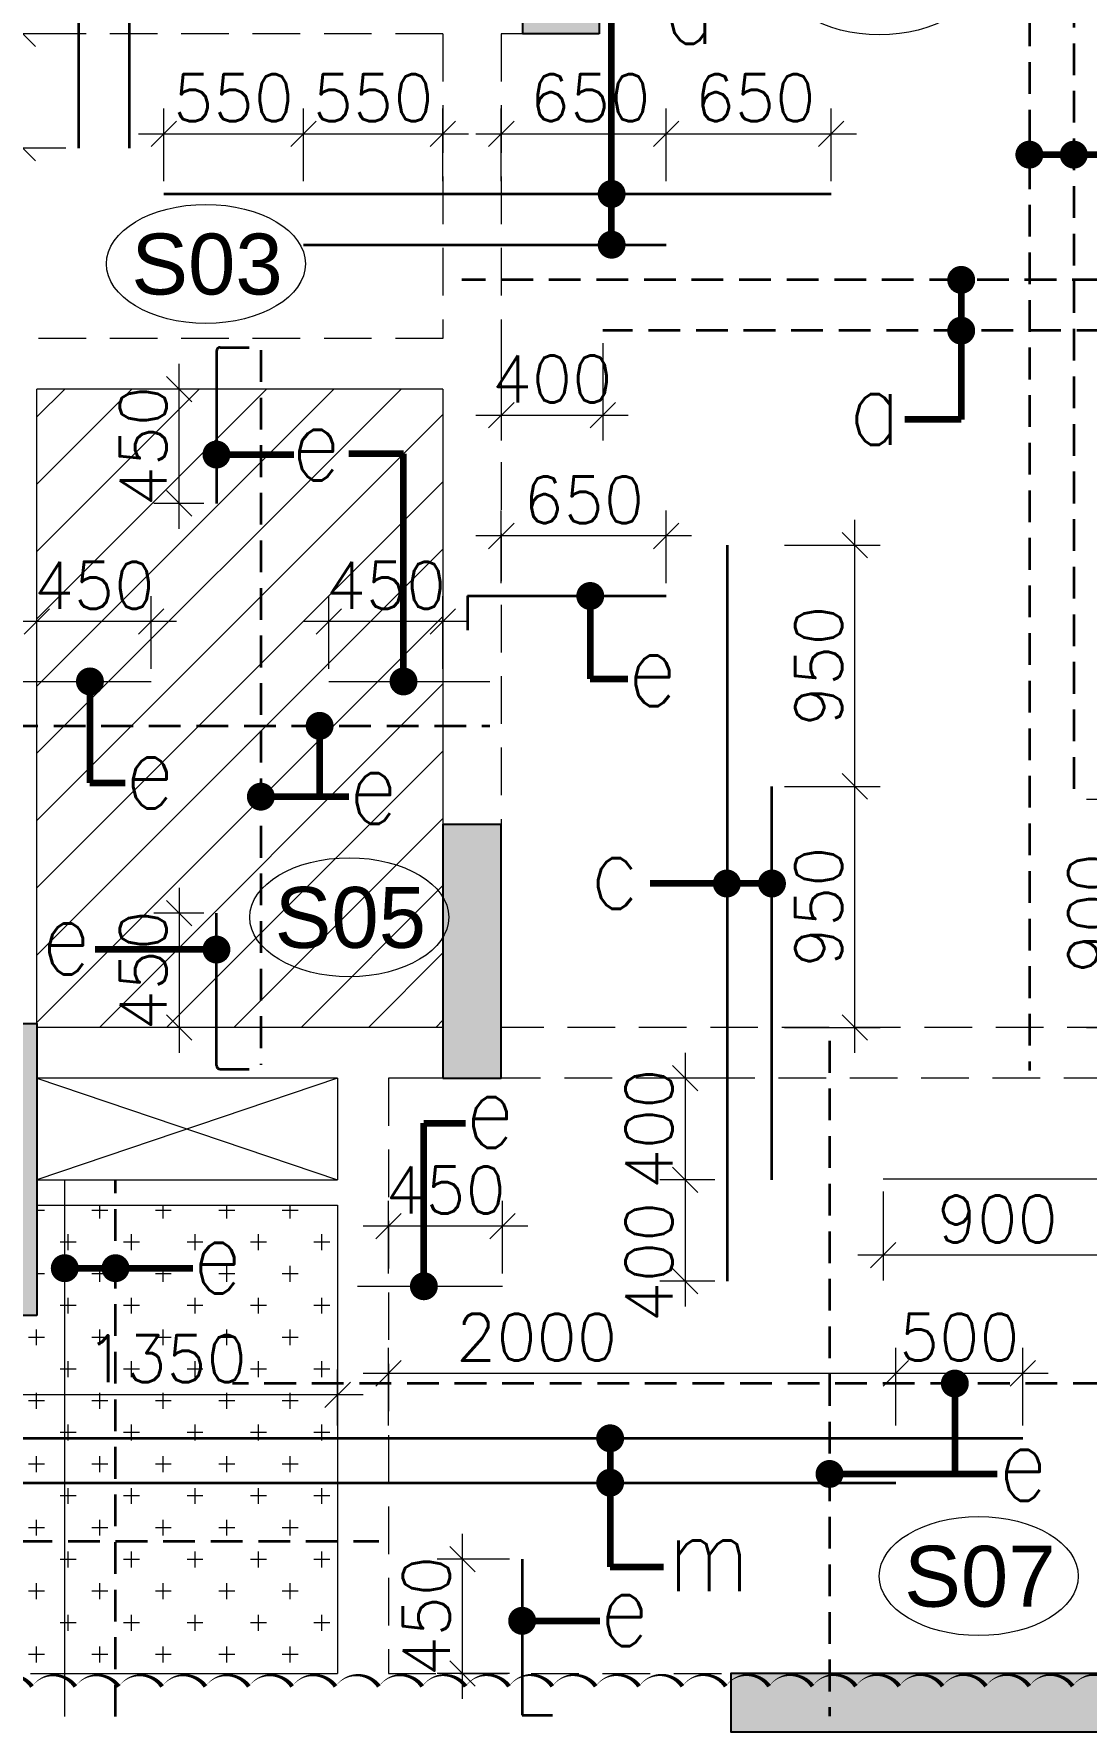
# Model space of a CAD drawing. Header units: millimetres. Extents: x 1255966 to 1543449, y 318653 to 465396.
# Drawn here: x 1274599 to 1278747, y 355917 to 362578 of the extents above; entities that cross this region are included whole.
import ezdxf

# ---------------------------------------------------------------- set-up
doc = ezdxf.new("R2010")
doc.units = ezdxf.units.MM
doc.header["$LTSCALE"] = 500
doc.header["$MEASUREMENT"] = 0
doc.header["$PDMODE"] = 34
for name, pattern in [('CONTINOUS', [0]), ('DASHED2', [0.375, 0.25, -0.125]), ('HIDDEN', [0.375, 0.25, -0.125]), ('PHANTOM2', [1.25, 0.625, -0.125, 0.125, -0.125, 0.125, -0.125])]:
    doc.linetypes.add(name, pattern=pattern)
doc.layers.get('Defpoints').update_dxf_attribs({"lineweight": 0})
for name, color, linetype, lineweight in [('ARROW', 1, 'Continuous', 0), ('CALL', 1, 'Continuous', 18), ('CUT OUT', 1, 'Continuous', 13), ('HATCH', 1, 'Continuous', 5), ('REVISION', 1, 'Continuous', 5), ('ST-DIM', 1, 'PHANTOM2', 15), ('STC AROW', 211, 'Continuous', 9), ('STC REINF.BOTTOM', 7, 'Continuous', 35), ('TEXT 01', 3, 'Continuous', 15), ('TOWER AREA BEAM..', 3, 'Continuous', 20), ('TOWER COL HATCH', 253, 'Continuous', 20)]:
    doc.layers.add(name, color=color, linetype=linetype, lineweight=lineweight)
for name, color, linetype in [('S-COLUMN-HATCH', 253, 'Continuous'), ('S-FRAMING PLAN', 4, 'Continuous'), ('S-T', 3, 'Continuous'), ('TOWER AREA COLUMN.', 6, 'Continuous')]:
    doc.layers.add(name, color=color, linetype=linetype)
doc.styles.add('ABHI', font='arial.ttf')
doc.styles.add('ROMANCE', font='romans.shx')
doc.styles.add('S-T', font='romans.shx')
doc.dimstyles.new('GRID DIM', dxfattribs={"dimtxt": 250, "dimasz": 100, "dimexe": 75, "dimexo": 0, "dimgap": 50, "dimtad": 1, "dimdec": 0, "dimzin": 0, "dimdsep": 46, "dimtxsty": 'ROMANCE', "dimblk": 'ARCHTICK', "dimcen": 0, "dimdle": 0.5, "dimclrd": 8, "dimclre": 8, "dimclrt": 3, "dimadec": 0, "dimazin": 0, "dimtfac": 1, "dimtdec": 0, "dimtmove": 0, "dimatfit": 3, "dimldrblk": 'DOT', "dimfxl": 200, "dimtolj": 1, "dimtzin": 0, "dimlwd": -1, "dimlwe": -1, "dimarcsym": 2})

# ---------------------------------------------------------------- blocks, each defined once
blk = doc.blocks.new('_Oblique')
at = {"color": 0, "linetype": 'ByBlock', "lineweight": -2}
blk.add_line((-0.5, -0.5), (0.5, 0.5), dxfattribs=at)
blk = doc.blocks.new('*D591')
at = {"layer": 'Defpoints', "color": 0, "linetype": 'ByBlock', "transparency": 16777216}
for p in [(1274555.2, 362577.7), (1274775, 362577.7), (1274775, 362127.7)]:
    blk.add_point(p, dxfattribs=at)
at = {"layer": 'ST-DIM', "color": 1, "linetype": 'CONTINOUS', "transparency": 16777216}
for p, q in [((1274555.2, 362027.7), (1274555.2, 362677.7)), ((1274725, 362577.7), (1274455.2, 362577.7)), ((1274725, 362127.7), (1274455.2, 362127.7))]:
    blk.add_line(p, q, dxfattribs=at)
at = {"layer": 'ST-DIM', "color": 1, "linetype": 'ByBlock', "transparency": 16777216, "xscale": 100, "yscale": 100, "zscale": 100}
for p, rotation in [((1274555.2, 362577.7), 90), ((1274555.2, 362127.7), 270)]:
    blk.add_blockref('_Oblique', p, dxfattribs=dict(at, rotation=rotation))
at = {"layer": 'ST-DIM', "color": 3, "linetype": 'ByBlock', "transparency": 16777216, "insert": (1274412.7, 362352.7), "char_height": 185, "attachment_point": 5, "rotation": 90, "style": 'ROMANCE'}
blk.add_mtext('\\A1;450', dxfattribs=at)
blk = doc.blocks.new('_Dot')
at = {"color": 0, "linetype": 'ByBlock', "lineweight": -2}
blk.add_line((-0.5, 0), (-1, 0), dxfattribs=at)
at = {"color": 0, "linetype": 'ByBlock', "const_width": 0.5}
blk.add_lwpolyline([(-0.25, 0, 1), (0.25, 0, 1)], format="xyb", close=True, dxfattribs=at)
blk = doc.blocks.new('*D594')
at = {"layer": 'Defpoints', "color": 0, "linetype": 'ByBlock', "transparency": 16777216}
for p in [(1276211.6, 362183.2), (1275661.6, 361946.8, 0), (1276211.6, 361946.8, 0)]:
    blk.add_point(p, dxfattribs=at)
at = {"layer": 'ST-DIM', "color": 1, "linetype": 'CONTINOUS', "transparency": 16777216}
for p, q in [((1275661.6, 361996.8), (1275661.6, 362283.2)), ((1276211.6, 361996.8), (1276211.6, 362283.2)), ((1275561.6, 362183.2), (1276311.6, 362183.2))]:
    blk.add_line(p, q, dxfattribs=at)
at = {"layer": 'ST-DIM', "color": 1, "linetype": 'ByBlock', "transparency": 16777216, "xscale": 100, "yscale": 100, "zscale": 100, "rotation": 180}
blk.add_blockref('_Oblique', (1275661.6, 362183.2), dxfattribs=at)
at = {"layer": 'ST-DIM', "color": 1, "linetype": 'ByBlock', "transparency": 16777216, "xscale": 100, "yscale": 100, "zscale": 100}
blk.add_blockref('_Oblique', (1276211.6, 362183.2), dxfattribs=at)
at = {"layer": 'ST-DIM', "color": 3, "linetype": 'ByBlock', "transparency": 16777216, "insert": (1275936.6, 362325.7), "char_height": 185, "attachment_point": 5, "style": 'ROMANCE'}
blk.add_mtext('\\A1;550', dxfattribs=at)
blk = doc.blocks.new('*D595')
at = {"layer": 'Defpoints', "color": 0, "linetype": 'ByBlock', "transparency": 16777216}
for p in [(1275661.5, 362183.2), (1275111.5, 361946.8, 0), (1275661.5, 361946.8, 0)]:
    blk.add_point(p, dxfattribs=at)
at = {"layer": 'ST-DIM', "color": 1, "linetype": 'CONTINOUS', "transparency": 16777216}
for p, q in [((1275111.5, 361996.8), (1275111.5, 362283.2)), ((1275661.5, 361996.8), (1275661.5, 362283.2)), ((1275011.5, 362183.2), (1275761.5, 362183.2))]:
    blk.add_line(p, q, dxfattribs=at)
at = {"layer": 'ST-DIM', "color": 1, "linetype": 'ByBlock', "transparency": 16777216, "xscale": 100, "yscale": 100, "zscale": 100, "rotation": 180}
blk.add_blockref('_Oblique', (1275111.5, 362183.2), dxfattribs=at)
at = {"layer": 'ST-DIM', "color": 1, "linetype": 'ByBlock', "transparency": 16777216, "xscale": 100, "yscale": 100, "zscale": 100}
blk.add_blockref('_Oblique', (1275661.5, 362183.2), dxfattribs=at)
at = {"layer": 'ST-DIM', "color": 3, "linetype": 'ByBlock', "transparency": 16777216, "insert": (1275386.5, 362325.7), "char_height": 185, "attachment_point": 5, "style": 'ROMANCE'}
blk.add_mtext('\\A1;550', dxfattribs=at)
blk = doc.blocks.new('*D596')
at = {"layer": 'Defpoints', "color": 0, "linetype": 'ByBlock', "transparency": 16777216}
for p in [(1277091.6, 362183.2), (1276441.6, 361946.8, 0), (1277091.6, 361946.8, 0)]:
    blk.add_point(p, dxfattribs=at)
at = {"layer": 'ST-DIM', "color": 1, "linetype": 'CONTINOUS', "transparency": 16777216}
for p, q in [((1276441.6, 361996.8), (1276441.6, 362283.2)), ((1277091.6, 361996.8), (1277091.6, 362283.2)), ((1276341.6, 362183.2), (1277191.6, 362183.2))]:
    blk.add_line(p, q, dxfattribs=at)
at = {"layer": 'ST-DIM', "color": 1, "linetype": 'ByBlock', "transparency": 16777216, "xscale": 100, "yscale": 100, "zscale": 100, "rotation": 180}
blk.add_blockref('_Oblique', (1276441.6, 362183.2), dxfattribs=at)
at = {"layer": 'ST-DIM', "color": 1, "linetype": 'ByBlock', "transparency": 16777216, "xscale": 100, "yscale": 100, "zscale": 100}
blk.add_blockref('_Oblique', (1277091.6, 362183.2), dxfattribs=at)
at = {"layer": 'ST-DIM', "color": 3, "linetype": 'ByBlock', "transparency": 16777216, "insert": (1276791.6, 362325.7), "char_height": 185, "attachment_point": 5, "style": 'ROMANCE'}
blk.add_mtext('\\A1;650', dxfattribs=at)
blk = doc.blocks.new('*D597')
at = {"layer": 'Defpoints', "color": 0, "linetype": 'ByBlock', "transparency": 16777216}
for p in [(1277741.6, 362183.2), (1277091.6, 361946.8, 0), (1277741.6, 361946.8, 0)]:
    blk.add_point(p, dxfattribs=at)
at = {"layer": 'ST-DIM', "color": 1, "linetype": 'CONTINOUS', "transparency": 16777216}
for p, q in [((1277091.6, 361996.8), (1277091.6, 362283.2)), ((1277741.6, 361996.8), (1277741.6, 362283.2)), ((1276991.6, 362183.2), (1277841.6, 362183.2))]:
    blk.add_line(p, q, dxfattribs=at)
at = {"layer": 'ST-DIM', "color": 1, "linetype": 'ByBlock', "transparency": 16777216, "xscale": 100, "yscale": 100, "zscale": 100, "rotation": 180}
blk.add_blockref('_Oblique', (1277091.6, 362183.2), dxfattribs=at)
at = {"layer": 'ST-DIM', "color": 1, "linetype": 'ByBlock', "transparency": 16777216, "xscale": 100, "yscale": 100, "zscale": 100}
blk.add_blockref('_Oblique', (1277741.6, 362183.2), dxfattribs=at)
at = {"layer": 'ST-DIM', "color": 3, "linetype": 'ByBlock', "transparency": 16777216, "insert": (1277441.6, 362325.7), "char_height": 185, "attachment_point": 5, "style": 'ROMANCE'}
blk.add_mtext('\\A1;650', dxfattribs=at)
blk = doc.blocks.new('_ArchTick')
at = {"color": 0, "linetype": 'ByBlock', "const_width": 0.15}
blk.add_lwpolyline([(-0.5, -0.5), (0.5, 0.5)], dxfattribs=at)
blk = doc.blocks.new('*D601')
at = {"layer": 'Defpoints', "color": 0, "linetype": 'ByBlock', "transparency": 16777216}
for p in [(1276441.6, 361408.2, 0), (1276841.6, 361408.2, 0), (1276841.6, 361075.4)]:
    blk.add_point(p, dxfattribs=at)
at = {"layer": 'ST-DIM', "color": 1, "linetype": 'CONTINOUS', "transparency": 16777216}
for p, q in [((1276441.6, 361358.2), (1276441.6, 360975.4)), ((1276841.6, 361358.2), (1276841.6, 360975.4)), ((1276341.6, 361075.4), (1276941.6, 361075.4))]:
    blk.add_line(p, q, dxfattribs=at)
at = {"layer": 'ST-DIM', "color": 1, "linetype": 'ByBlock', "transparency": 16777216, "xscale": 100, "yscale": 100, "zscale": 100, "rotation": 180}
blk.add_blockref('_Oblique', (1276441.6, 361075.4), dxfattribs=at)
at = {"layer": 'ST-DIM', "color": 1, "linetype": 'ByBlock', "transparency": 16777216, "xscale": 100, "yscale": 100, "zscale": 100}
blk.add_blockref('_Oblique', (1276841.6, 361075.4), dxfattribs=at)
at = {"layer": 'ST-DIM', "color": 3, "linetype": 'ByBlock', "transparency": 16777216, "insert": (1276641.6, 361217.9), "char_height": 185, "attachment_point": 5, "style": 'ROMANCE'}
blk.add_mtext('\\A1;400', dxfattribs=at)
blk = doc.blocks.new('*D604')
at = {"layer": 'Defpoints', "color": 0, "linetype": 'ByBlock', "transparency": 16777216}
for p in [(1277333.2, 358462.7), (1277166.6, 358062.7), (1277333.2, 358062.7)]:
    blk.add_point(p, dxfattribs=at)
at = {"layer": 'ST-DIM', "color": 1, "linetype": 'CONTINOUS', "transparency": 16777216}
for p, q in [((1277166.6, 358562.7), (1277166.6, 357962.7)), ((1277283.2, 358462.7), (1277066.6, 358462.7)), ((1277283.2, 358062.7), (1277066.6, 358062.7))]:
    blk.add_line(p, q, dxfattribs=at)
at = {"layer": 'ST-DIM', "color": 1, "linetype": 'ByBlock', "transparency": 16777216, "xscale": 100, "yscale": 100, "zscale": 100}
for p, rotation in [((1277166.6, 358462.7), 90), ((1277166.6, 358062.7), 270)]:
    blk.add_blockref('_Oblique', p, dxfattribs=dict(at, rotation=rotation))
at = {"layer": 'ST-DIM', "color": 3, "linetype": 'ByBlock', "transparency": 16777216, "insert": (1277024.1, 358262.7), "char_height": 185, "attachment_point": 5, "rotation": 90, "style": 'ROMANCE'}
blk.add_mtext('\\A1;400', dxfattribs=at)
blk = doc.blocks.new('*D605')
at = {"layer": 'Defpoints', "color": 0, "linetype": 'ByBlock', "transparency": 16777216}
for p in [(1276289.1, 356567.7), (1276523.7, 356567.7), (1276523.7, 356117.7)]:
    blk.add_point(p, dxfattribs=at)
at = {"layer": 'ST-DIM', "color": 1, "linetype": 'CONTINOUS', "transparency": 16777216}
for p, q in [((1276289.1, 356017.7), (1276289.1, 356667.7)), ((1276473.7, 356567.7), (1276189.1, 356567.7)), ((1276473.7, 356117.7), (1276189.1, 356117.7))]:
    blk.add_line(p, q, dxfattribs=at)
at = {"layer": 'ST-DIM', "color": 1, "linetype": 'ByBlock', "transparency": 16777216, "xscale": 100, "yscale": 100, "zscale": 100}
for p, rotation in [((1276289.1, 356567.7), 90), ((1276289.1, 356117.7), 270)]:
    blk.add_blockref('_Oblique', p, dxfattribs=dict(at, rotation=rotation))
at = {"layer": 'ST-DIM', "color": 3, "linetype": 'ByBlock', "transparency": 16777216, "insert": (1276146.6, 356342.7), "char_height": 185, "attachment_point": 5, "rotation": 90, "style": 'ROMANCE'}
blk.add_mtext('\\A1;450', dxfattribs=at)
blk = doc.blocks.new('*D606')
at = {"layer": 'Defpoints', "color": 0, "linetype": 'ByBlock', "transparency": 16777216}
for p in [(1277508.2, 359612.7), (1277834.3, 359612.7), (1277508.2, 358662.7)]:
    blk.add_point(p, dxfattribs=at)
at = {"layer": 'ST-DIM', "color": 1, "linetype": 'CONTINOUS', "transparency": 16777216}
for p, q in [((1277834.3, 358562.7), (1277834.3, 359712.7)), ((1277558.2, 359612.7), (1277934.3, 359612.7)), ((1277558.2, 358662.7), (1277934.3, 358662.7))]:
    blk.add_line(p, q, dxfattribs=at)
at = {"layer": 'ST-DIM', "color": 1, "linetype": 'ByBlock', "transparency": 16777216, "xscale": 100, "yscale": 100, "zscale": 100}
for p, rotation in [((1277834.3, 359612.7), 90), ((1277834.3, 358662.7), 270)]:
    blk.add_blockref('_Oblique', p, dxfattribs=dict(at, rotation=rotation))
at = {"layer": 'ST-DIM', "color": 3, "linetype": 'ByBlock', "transparency": 16777216, "insert": (1277691.8, 359137.7), "char_height": 185, "attachment_point": 5, "rotation": 90, "style": 'ROMANCE'}
blk.add_mtext('\\A1;950', dxfattribs=at)
blk = doc.blocks.new('*D608')
at = {"layer": 'Defpoints', "color": 0, "linetype": 'ByBlock', "transparency": 16777216}
for p in [(1277946.6, 358066.8), (1278846.6, 358066.8), (1277946.6, 357765.8)]:
    blk.add_point(p, dxfattribs=at)
at = {"layer": 'ST-DIM', "color": 1, "linetype": 'CONTINOUS', "transparency": 16777216}
for p, q in [((1277946.6, 358016.8), (1277946.6, 357665.8)), ((1278846.6, 358016.8), (1278846.6, 357665.8)), ((1278946.6, 357765.8), (1277846.6, 357765.8))]:
    blk.add_line(p, q, dxfattribs=at)
at = {"layer": 'ST-DIM', "color": 1, "linetype": 'ByBlock', "transparency": 16777216, "xscale": 100, "yscale": 100, "zscale": 100, "rotation": 180}
blk.add_blockref('_Oblique', (1277946.6, 357765.8), dxfattribs=at)
at = {"layer": 'ST-DIM', "color": 1, "linetype": 'ByBlock', "transparency": 16777216, "xscale": 100, "yscale": 100, "zscale": 100}
blk.add_blockref('_Oblique', (1278846.6, 357765.8), dxfattribs=at)
at = {"layer": 'ST-DIM', "color": 3, "linetype": 'ByBlock', "transparency": 16777216, "insert": (1278396.6, 357908.3), "char_height": 185, "attachment_point": 5, "style": 'ROMANCE'}
blk.add_mtext('\\A1;900', dxfattribs=at)
blk = doc.blocks.new('*D611')
at = {"layer": 'Defpoints', "color": 0, "linetype": 'ByBlock', "transparency": 16777216}
for p in [(1276441.6, 360599.1), (1276441.6, 360362.7, 0), (1277091.6, 360362.7, 0)]:
    blk.add_point(p, dxfattribs=at)
at = {"layer": 'ST-DIM', "color": 1, "linetype": 'CONTINOUS', "transparency": 16777216}
for p, q in [((1276441.6, 360412.7), (1276441.6, 360699.1)), ((1277091.6, 360412.7), (1277091.6, 360699.1)), ((1277191.6, 360599.1), (1276341.6, 360599.1))]:
    blk.add_line(p, q, dxfattribs=at)
at = {"layer": 'ST-DIM', "color": 1, "linetype": 'ByBlock', "transparency": 16777216, "xscale": 100, "yscale": 100, "zscale": 100, "rotation": 180}
blk.add_blockref('_Oblique', (1276441.6, 360599.1), dxfattribs=at)
at = {"layer": 'ST-DIM', "color": 1, "linetype": 'ByBlock', "transparency": 16777216, "xscale": 100, "yscale": 100, "zscale": 100}
blk.add_blockref('_Oblique', (1277091.6, 360599.1), dxfattribs=at)
at = {"layer": 'ST-DIM', "color": 3, "linetype": 'ByBlock', "transparency": 16777216, "insert": (1276766.6, 360741.6), "char_height": 185, "attachment_point": 5, "style": 'ROMANCE'}
blk.add_mtext('\\A1;650', dxfattribs=at)
blk = doc.blocks.new('*D682')
at = {"layer": 'Defpoints', "color": 0, "linetype": 'ByBlock', "transparency": 16777216}
for p in [(1275761.6, 360262.3), (1275761.6, 360026, 0), (1276211.6, 360026, 0)]:
    blk.add_point(p, dxfattribs=at)
at = {"layer": 'ST-DIM', "color": 1, "linetype": 'CONTINOUS', "transparency": 16777216}
for p, q in [((1275761.6, 360076), (1275761.6, 360362.3)), ((1276211.6, 360076), (1276211.6, 360362.3)), ((1276311.6, 360262.3), (1275661.6, 360262.3))]:
    blk.add_line(p, q, dxfattribs=at)
at = {"layer": 'ST-DIM', "color": 1, "linetype": 'ByBlock', "transparency": 16777216, "xscale": 100, "yscale": 100, "zscale": 100, "rotation": 180}
blk.add_blockref('_Oblique', (1275761.6, 360262.3), dxfattribs=at)
at = {"layer": 'ST-DIM', "color": 1, "linetype": 'ByBlock', "transparency": 16777216, "xscale": 100, "yscale": 100, "zscale": 100}
blk.add_blockref('_Oblique', (1276211.6, 360262.3), dxfattribs=at)
at = {"layer": 'ST-DIM', "color": 3, "linetype": 'ByBlock', "transparency": 16777216, "insert": (1275986.6, 360404.8), "char_height": 185, "attachment_point": 5, "style": 'ROMANCE'}
blk.add_mtext('\\A1;450', dxfattribs=at)
blk = doc.blocks.new('*D683')
at = {"layer": 'Defpoints', "color": 0, "linetype": 'ByBlock', "transparency": 16777216}
for p in [(1274611.6, 360262.3), (1274611.6, 360026, 0), (1275061.6, 360026, 0)]:
    blk.add_point(p, dxfattribs=at)
at = {"layer": 'ST-DIM', "color": 1, "linetype": 'CONTINOUS', "transparency": 16777216}
for p, q in [((1274611.6, 360076), (1274611.6, 360362.3)), ((1275061.6, 360076), (1275061.6, 360362.3)), ((1275161.6, 360262.3), (1274511.6, 360262.3))]:
    blk.add_line(p, q, dxfattribs=at)
at = {"layer": 'ST-DIM', "color": 1, "linetype": 'ByBlock', "transparency": 16777216, "xscale": 100, "yscale": 100, "zscale": 100, "rotation": 180}
blk.add_blockref('_Oblique', (1274611.6, 360262.3), dxfattribs=at)
at = {"layer": 'ST-DIM', "color": 1, "linetype": 'ByBlock', "transparency": 16777216, "xscale": 100, "yscale": 100, "zscale": 100}
blk.add_blockref('_Oblique', (1275061.6, 360262.3), dxfattribs=at)
at = {"layer": 'ST-DIM', "color": 3, "linetype": 'ByBlock', "transparency": 16777216, "insert": (1274836.6, 360404.8), "char_height": 185, "attachment_point": 5, "style": 'ROMANCE'}
blk.add_mtext('\\A1;450', dxfattribs=at)
blk = doc.blocks.new('*D684')
at = {"layer": 'Defpoints', "color": 0, "linetype": 'ByBlock', "transparency": 16777216}
for p in [(1275172.5, 361177.7), (1275318.9, 361177.7), (1275318.9, 360727.7)]:
    blk.add_point(p, dxfattribs=at)
at = {"layer": 'ST-DIM', "color": 1, "linetype": 'CONTINOUS', "transparency": 16777216}
for p, q in [((1275172.5, 360627.7), (1275172.5, 361277.7)), ((1275268.9, 361177.7), (1275072.5, 361177.7)), ((1275268.9, 360727.7), (1275072.5, 360727.7))]:
    blk.add_line(p, q, dxfattribs=at)
at = {"layer": 'ST-DIM', "color": 1, "linetype": 'ByBlock', "transparency": 16777216, "xscale": 100, "yscale": 100, "zscale": 100}
for p, rotation in [((1275172.5, 361177.7), 90), ((1275172.5, 360727.7), 270)]:
    blk.add_blockref('_Oblique', p, dxfattribs=dict(at, rotation=rotation))
at = {"layer": 'ST-DIM', "color": 3, "linetype": 'ByBlock', "transparency": 16777216, "insert": (1275030, 360952.7), "char_height": 185, "attachment_point": 5, "rotation": 90, "style": 'ROMANCE'}
blk.add_mtext('\\A1;450', dxfattribs=at)
blk = doc.blocks.new('*D685')
at = {"layer": 'Defpoints', "color": 0, "linetype": 'ByBlock', "transparency": 16777216}
for p in [(1275318.9, 359112.7), (1275172.5, 358662.7), (1275318.9, 358662.7)]:
    blk.add_point(p, dxfattribs=at)
at = {"layer": 'ST-DIM', "color": 1, "linetype": 'CONTINOUS', "transparency": 16777216}
for p, q in [((1275172.5, 359212.7), (1275172.5, 358562.7)), ((1275268.9, 359112.7), (1275072.5, 359112.7)), ((1275268.9, 358662.7), (1275072.5, 358662.7))]:
    blk.add_line(p, q, dxfattribs=at)
at = {"layer": 'ST-DIM', "color": 1, "linetype": 'ByBlock', "transparency": 16777216, "xscale": 100, "yscale": 100, "zscale": 100}
for p, rotation in [((1275172.5, 359112.7), 90), ((1275172.5, 358662.7), 270)]:
    blk.add_blockref('_Oblique', p, dxfattribs=dict(at, rotation=rotation))
at = {"layer": 'ST-DIM', "color": 3, "linetype": 'ByBlock', "transparency": 16777216, "insert": (1275030, 358887.7), "char_height": 185, "attachment_point": 5, "rotation": 90, "style": 'ROMANCE'}
blk.add_mtext('\\A1;450', dxfattribs=at)
blk = doc.blocks.new('*D686')
at = {"layer": 'Defpoints', "color": 0, "linetype": 'ByBlock', "transparency": 16777216}
for p in [(1275996.6, 357879.4), (1275996.6, 357643, 0), (1276446.6, 357643, 0)]:
    blk.add_point(p, dxfattribs=at)
at = {"layer": 'ST-DIM', "color": 1, "linetype": 'CONTINOUS', "transparency": 16777216}
for p, q in [((1275996.6, 357693), (1275996.6, 357979.4)), ((1276446.6, 357693), (1276446.6, 357979.4)), ((1276546.6, 357879.4), (1275896.6, 357879.4))]:
    blk.add_line(p, q, dxfattribs=at)
at = {"layer": 'ST-DIM', "color": 1, "linetype": 'ByBlock', "transparency": 16777216, "xscale": 100, "yscale": 100, "zscale": 100, "rotation": 180}
blk.add_blockref('_Oblique', (1275996.6, 357879.4), dxfattribs=at)
at = {"layer": 'ST-DIM', "color": 1, "linetype": 'ByBlock', "transparency": 16777216, "xscale": 100, "yscale": 100, "zscale": 100}
blk.add_blockref('_Oblique', (1276446.6, 357879.4), dxfattribs=at)
at = {"layer": 'ST-DIM', "color": 3, "linetype": 'ByBlock', "transparency": 16777216, "insert": (1276221.6, 358021.9), "char_height": 185, "attachment_point": 5, "style": 'ROMANCE'}
blk.add_mtext('\\A1;450', dxfattribs=at)
blk = doc.blocks.new('*D761')
at = {"layer": 'Defpoints', "color": 0, "linetype": 'ByBlock', "transparency": 16777216}
for p in [(1278697.6, 359562.7), (1278697.6, 358662.7), (1278911, 358662.7)]:
    blk.add_point(p, dxfattribs=at)
at = {"layer": 'ST-DIM', "color": 1, "linetype": 'CONTINOUS', "transparency": 16777216}
for p, q in [((1278911, 359662.7), (1278911, 358562.7)), ((1278747.6, 359562.7), (1279011, 359562.7)), ((1278747.6, 358662.7), (1279011, 358662.7))]:
    blk.add_line(p, q, dxfattribs=at)
at = {"layer": 'ST-DIM', "color": 1, "linetype": 'ByBlock', "transparency": 16777216, "xscale": 100, "yscale": 100, "zscale": 100}
for p, rotation in [((1278911, 359562.7), 90), ((1278911, 358662.7), 270)]:
    blk.add_blockref('_Oblique', p, dxfattribs=dict(at, rotation=rotation))
at = {"layer": 'ST-DIM', "color": 3, "linetype": 'ByBlock', "transparency": 16777216, "insert": (1278768.5, 359112.7), "char_height": 185, "attachment_point": 5, "rotation": 90, "style": 'ROMANCE'}
blk.add_mtext('\\A1;900', dxfattribs=at)
blk = doc.blocks.new('*D764')
at = {"layer": 'Defpoints', "color": 0, "linetype": 'ByBlock', "transparency": 16777216}
for p in [(1277508.2, 360562.7), (1277834.3, 360562.7), (1277508.2, 359612.7)]:
    blk.add_point(p, dxfattribs=at)
at = {"layer": 'ST-DIM', "color": 1, "linetype": 'CONTINOUS', "transparency": 16777216}
for p, q in [((1277834.3, 359512.7), (1277834.3, 360662.7)), ((1277558.2, 360562.7), (1277934.3, 360562.7)), ((1277558.2, 359612.7), (1277934.3, 359612.7))]:
    blk.add_line(p, q, dxfattribs=at)
at = {"layer": 'ST-DIM', "color": 1, "linetype": 'ByBlock', "transparency": 16777216, "xscale": 100, "yscale": 100, "zscale": 100}
for p, rotation in [((1277834.3, 360562.7), 90), ((1277834.3, 359612.7), 270)]:
    blk.add_blockref('_Oblique', p, dxfattribs=dict(at, rotation=rotation))
at = {"layer": 'ST-DIM', "color": 3, "linetype": 'ByBlock', "transparency": 16777216, "insert": (1277691.8, 360087.7), "char_height": 185, "attachment_point": 5, "rotation": 90, "style": 'ROMANCE'}
blk.add_mtext('\\A1;950', dxfattribs=at)
blk = doc.blocks.new('*D765')
at = {"layer": 'Defpoints', "color": 0, "linetype": 'ByBlock', "transparency": 16777216}
for p in [(1277333.2, 358062.7), (1277166.6, 357662.7), (1277333.2, 357662.7)]:
    blk.add_point(p, dxfattribs=at)
at = {"layer": 'ST-DIM', "color": 1, "linetype": 'CONTINOUS', "transparency": 16777216}
for p, q in [((1277166.6, 358162.7), (1277166.6, 357562.7)), ((1277283.2, 358062.7), (1277066.6, 358062.7)), ((1277283.2, 357662.7), (1277066.6, 357662.7))]:
    blk.add_line(p, q, dxfattribs=at)
at = {"layer": 'ST-DIM', "color": 1, "linetype": 'ByBlock', "transparency": 16777216, "xscale": 100, "yscale": 100, "zscale": 100}
for p, rotation in [((1277166.6, 358062.7), 90), ((1277166.6, 357662.7), 270)]:
    blk.add_blockref('_Oblique', p, dxfattribs=dict(at, rotation=rotation))
at = {"layer": 'ST-DIM', "color": 3, "linetype": 'ByBlock', "transparency": 16777216, "insert": (1277024.1, 357738.3), "char_height": 185, "attachment_point": 5, "rotation": 90, "style": 'ROMANCE'}
blk.add_mtext('\\A1;400', dxfattribs=at)
blk = doc.blocks.new('A$Ca8bcdc7a')
at = {"layer": 'HATCH', "ltscale": 10}
h = blk.add_hatch(dxfattribs=at)
h.set_pattern_fill('ANSI31', color=1, scale=1500)
h.set_pattern_definition([(45, (-1381890.62, -304839.69), (-132.582521, 132.582521), [])])
h.paths.add_polyline_path([(1600, 1135), (1600, 1935), (1600, 3650), (0, 3650), (0, 1135)])
h = blk.add_hatch(dxfattribs=at)
h.set_pattern_fill('CROSS', color=1, scale=500, angle=90)
h.set_pattern_definition([(90, (-1381890.62, -304839.69), (-125, 125), [62.5, -187.5]), (180, (-1381859.37, -304808.44), (-125, -125), [62.5, -187.5])])
h.paths.add_polyline_path([(1185, 435), (0, 435), (0, 0), (-230, 0), (-815, 0), (-815, -1410), (-25, -1410), (1185, -1410)])
at = {"layer": 'CUT OUT', "color": 1, "ltscale": 10}
for p, q in [((1185, 935), (0, 535)), ((0, 935), (1185, 535))]:
    blk.add_line(p, q, dxfattribs=at)
at = {"layer": 'S-FRAMING PLAN', "color": 3, "linetype": 'ByBlock', "lineweight": 20, "ltscale": 10}
for p, q in [((0, 1150), (0, 3650)), ((1600, 3650), (0, 3650)), ((1600, 3650), (1600, 1935)), ((1600, 1135), (0, 1135)), ((1185, 935), (0, 935)), ((1185, 935), (1185, 535)), ((1600, 935), (1385, 935)), ((0, 535), (1185, 535)), ((0, 435), (1185, 435)), ((1185, 435), (1185, -1410)), ((-25, -1410), (1185, -1410))]:
    blk.add_line(p, q, dxfattribs=at)
at = {"layer": 'TOWER AREA BEAM..', "color": 3, "linetype": 'HIDDEN', "ltscale": 1.5}
for p, q in [((1600, 5050), (-1185, 5050)), ((1600, 5050), (1600, 3850)), ((1915, 5050), (1830, 5050)), ((1830, 5050), (1830, 1935)), ((1600, 3850), (-1100, 3850)), ((5935, 1135), (1830, 1135)), ((1385, 935), (1385, -1410)), ((4235, 935), (1830, 935)), ((1385, -1410), (2735, -1410))]:
    blk.add_line(p, q, dxfattribs=at)
blk = doc.blocks.new('3tgra')
at = {"layer": 'TOWER COL HATCH'}
h = blk.add_hatch(color=253, dxfattribs=at)
h.dxf.hatch_style = 1
h.paths.add_polyline_path([(1384105.6, 91191.6), (1383805.6, 91191.6), (1383805.6, 91791.6), (1384105.6, 91791.6)])
h = blk.add_hatch(color=253, dxfattribs=at)
h.dxf.hatch_style = 1
h.paths.add_polyline_path([(1383490.6, 87076.6), (1383720.6, 87076.6), (1383720.6, 88076.6), (1383490.6, 88076.6)])
h = blk.add_hatch(color=253, dxfattribs=at)
h.dxf.hatch_style = 1
h.paths.add_polyline_path([(1381890.6, 86141.6), (1381660.6, 86141.6), (1381660.6, 87291.6), (1381890.6, 87291.6)])
h = blk.add_hatch(color=253, dxfattribs=at)
h.dxf.hatch_style = 1
h.paths.add_polyline_path([(1386325.6, 84501.6), (1386325.6, 84731.6), (1384625.6, 84731.6), (1384625.6, 84501.6)])
at = {"layer": 'TOWER AREA COLUMN.', "color": 4}
for points in [[(1384105.6, 91191.6), (1383805.6, 91191.6), (1383805.6, 91791.6), (1384105.6, 91791.6)], [(1383490.6, 87076.6), (1383720.6, 87076.6), (1383720.6, 88076.6), (1383490.6, 88076.6)], [(1381890.6, 86141.6), (1381660.6, 86141.6), (1381660.6, 87291.6), (1381890.6, 87291.6)], [(1386325.6, 84501.6), (1386325.6, 84731.6), (1384625.6, 84731.6), (1384625.6, 84501.6)]]:
    blk.add_lwpolyline(points, close=True, dxfattribs=at)
blk = doc.blocks.new('*D795')
at = {"layer": 'Defpoints', "color": 0, "linetype": 'ByBlock', "transparency": 16777216}
for p in [(1277996.6, 357299.8), (1277996.6, 357043.9), (1278496.6, 357043.9)]:
    blk.add_point(p, dxfattribs=at)
at = {"layer": 'ST-DIM', "color": 1, "linetype": 'CONTINOUS', "transparency": 16777216}
for p, q in [((1277996.6, 357093.9), (1277996.6, 357399.8)), ((1278496.6, 357093.9), (1278496.6, 357399.8)), ((1278596.6, 357299.8), (1277896.6, 357299.8))]:
    blk.add_line(p, q, dxfattribs=at)
at = {"layer": 'ST-DIM', "color": 1, "linetype": 'ByBlock', "transparency": 16777216, "xscale": 100, "yscale": 100, "zscale": 100, "rotation": 180}
blk.add_blockref('_Oblique', (1277996.6, 357299.8), dxfattribs=at)
at = {"layer": 'ST-DIM', "color": 1, "linetype": 'ByBlock', "transparency": 16777216, "xscale": 100, "yscale": 100, "zscale": 100}
blk.add_blockref('_Oblique', (1278496.6, 357299.8), dxfattribs=at)
at = {"layer": 'ST-DIM', "color": 3, "linetype": 'ByBlock', "transparency": 16777216, "insert": (1278246.6, 357442.3), "char_height": 185, "attachment_point": 5, "style": 'ROMANCE'}
blk.add_mtext('\\A1;500', dxfattribs=at)
blk = doc.blocks.new('*D796')
at = {"layer": 'Defpoints', "color": 0, "linetype": 'ByBlock', "transparency": 16777216}
for p in [(1275996.6, 357299.8), (1275996.6, 357043.9), (1277996.6, 357043.9)]:
    blk.add_point(p, dxfattribs=at)
at = {"layer": 'ST-DIM', "color": 1, "linetype": 'CONTINOUS', "transparency": 16777216}
for p, q in [((1275996.6, 357093.9), (1275996.6, 357399.8)), ((1277996.6, 357093.9), (1277996.6, 357399.8)), ((1278096.6, 357299.8), (1275896.6, 357299.8))]:
    blk.add_line(p, q, dxfattribs=at)
at = {"layer": 'ST-DIM', "color": 1, "linetype": 'ByBlock', "transparency": 16777216, "xscale": 100, "yscale": 100, "zscale": 100, "rotation": 180}
blk.add_blockref('_Oblique', (1275996.6, 357299.8), dxfattribs=at)
at = {"layer": 'ST-DIM', "color": 1, "linetype": 'ByBlock', "transparency": 16777216, "xscale": 100, "yscale": 100, "zscale": 100}
blk.add_blockref('_Oblique', (1277996.6, 357299.8), dxfattribs=at)
at = {"layer": 'ST-DIM', "color": 3, "linetype": 'ByBlock', "transparency": 16777216, "insert": (1276580.5, 357442.3), "char_height": 185, "attachment_point": 5, "style": 'ROMANCE'}
blk.add_mtext('\\A1;2000', dxfattribs=at)
blk = doc.blocks.new('*D797')
at = {"layer": 'Defpoints', "color": 0, "linetype": 'ByBlock', "transparency": 16777216}
for p in [(1274446.6, 357215.2), (1274446.6, 357043.9), (1275796.6, 357043.9)]:
    blk.add_point(p, dxfattribs=at)
at = {"layer": 'ST-DIM', "color": 1, "linetype": 'CONTINOUS', "transparency": 16777216}
for p, q in [((1274446.6, 357093.9), (1274446.6, 357315.2)), ((1275796.6, 357093.9), (1275796.6, 357315.2)), ((1275896.6, 357215.2), (1274346.6, 357215.2))]:
    blk.add_line(p, q, dxfattribs=at)
at = {"layer": 'ST-DIM', "color": 1, "linetype": 'ByBlock', "transparency": 16777216, "xscale": 100, "yscale": 100, "zscale": 100, "rotation": 180}
blk.add_blockref('_Oblique', (1274446.6, 357215.2), dxfattribs=at)
at = {"layer": 'ST-DIM', "color": 1, "linetype": 'ByBlock', "transparency": 16777216, "xscale": 100, "yscale": 100, "zscale": 100}
blk.add_blockref('_Oblique', (1275796.6, 357215.2), dxfattribs=at)
at = {"layer": 'ST-DIM', "color": 3, "linetype": 'ByBlock', "transparency": 16777216, "insert": (1275121.6, 357357.7), "char_height": 185, "attachment_point": 5, "style": 'ROMANCE'}
blk.add_mtext('\\A1;1350', dxfattribs=at)

msp = doc.modelspace()

# ---------------------------------------------------------------- linework, layer by layer
at = {"layer": 'CALL', "color": 200, "linetype": 'Continuous', "ltscale": 10}
for centre in [(1277931.5, 362808.5, 1.8), (1275277.3, 361671.2), (1275842.2, 359096.8), (1278323, 356501, 1.8)]:
    msp.add_ellipse(centre, major_axis=(392.2, 0), ratio=0.597584, dxfattribs=at)
at = {"layer": 'REVISION', "elevation": -56210.2}
msp.add_lwpolyline([(1274421.2, 356065.8, 0, 17.1, -0.520567), (1274592.1, 356065.9, 0, 17.1, -0.520567), (1274763, 356066, 0, 17.1, -0.520567), (1274933.9, 356066, 0, 17.1, -0.520567), (1275104.8, 356066.1, 0, 17.1, -0.520567), (1275275.6, 356066.2, 0, 17.1, -0.520567), (1275446.5, 356066.2, 0, 17.1, -0.520567), (1275617.4, 356066.3, 0, 17.1, -0.520567), (1275788.3, 356066.4, 0, 17.1, -0.520567), (1275959.2, 356066.4, 0, 17.1, -0.520567), (1276130.1, 356066.5, 0, 17.1, -0.520567), (1276301, 356066.6, 0, 17.1, -0.520567), (1276471.9, 356066.7, 0, 17.1, -0.520567), (1276642.8, 356066.7, 0, 17.1, -0.520567), (1276813.6, 356066.8, 0, 17.1, -0.520567), (1276984.5, 356066.9, 0, 17.1, -0.520567), (1277155.4, 356066.9, 0, 17.1, -0.520567), (1277326.3, 356067, 0, 17.1, -0.520567), (1277497.2, 356067.1, 0, 17.1, -0.520567), (1277668.1, 356067.1, 0, 17.1, -0.520567), (1277839, 356067.2, 0, 17.1, -0.520567), (1278009.9, 356067.3, 0, 17.1, -0.520567), (1278180.8, 356067.3, 0, 17.1, -0.520567), (1278351.7, 356067.4, 0, 17.1, -0.520567), (1278522.5, 356067.5, 0, 17.1, -0.520567), (1278693.4, 356067.5, 0, 17.1, -0.520567), (1278864.3, 356067.6, 0, 17.1, -0.520567)], format="xyseb", dxfattribs=at)
at = {"layer": 'STC AROW', "color": 4, "ltscale": 10}
for p, q in [((1274490.1, 360026), (1275061.6, 360026)), ((1275761.6, 360026), (1276395.8, 360026)), ((1274721.1, 355947.2), (1274721.1, 358062.7)), ((1277946.6, 358066.8), (1281846.6, 358066.8)), ((1275875.1, 357643), (1276446.6, 357643))]:
    msp.add_line(p, q, dxfattribs=at)
at = {"layer": 'STC REINF.BOTTOM', "color": 4, "linetype": 'DASHED2'}
for p, q in [((1278522.6, 365653.7), (1278522.6, 358492.8)), ((1278697.6, 364227.7), (1278697.6, 359562.7)), ((1280691.5, 361608.2, 0), (1276285.5, 361608.2, 0)), ((1280146.6, 361408.2, 0), (1276841.6, 361408.2, 0)), ((1275493.9, 361331.5), (1275493.9, 358515.1)), ((1274490.1, 359851), (1276395.8, 359851)), ((1277735, 358609.3, 0), (1277735, 355949.7, 0)), ((1274921.1, 355947.2), (1274921.1, 358062.7)), ((1279007.6, 357259.6, 0), (1275381.8, 357259.6)), ((1273796.6, 356638), (1275958.3, 356638))]:
    msp.add_line(p, q, dxfattribs=at)
at = {"layer": 'STC REINF.BOTTOM', "color": 4, "linetype": 'Continuous'}
for p, q in [((1274775, 363977.7), (1274775, 362127.7)), ((1274975, 363377.7), (1274975, 362127.7)), ((1275111.6, 361946.8, 0), (1277741.6, 361946.8, 0)), ((1275661.6, 361746.8, 0), (1277091.6, 361746.8, 0)), ((1275318.9, 361327.3), (1275318.9, 360727.7)), ((1275333.9, 361342.3), (1275448, 361342.3)), ((1277333.2, 357662.7), (1277333.2, 360562.7)), ((1276308, 360362.7, 0), (1277091.6, 360362.7, 0)), ((1276308, 360362.7, 0), (1276308, 360228.1, 0)), ((1277508.2, 358062.7), (1277508.2, 359612.7)), ((1275318.9, 358513.2), (1275318.9, 359112.7)), ((1275333.9, 358498.2), (1275448, 358498.2)), ((1273796.6, 357043.9), (1278496.6, 357043.9)), ((1274446.6, 356868.9, -0.6), (1277996.6, 356868.9, 0)), ((1276523.7, 356567.7), (1276523.7, 355953.4)), ((1276523.7, 355953.4), (1276643.8, 355953.4))]:
    msp.add_line(p, q, dxfattribs=at)
for centre, start, end in [((1275333.9, 361327.3), 90, 180), ((1275333.9, 358513.2), 180, 270)]:
    msp.add_arc(centre, 15, start, end, dxfattribs=at)

# ---------------------------------------------------------------- block references
at = {"layer": 'CUT OUT', "color": 4}
msp.add_blockref('3tgra', (-107279, 271386.2), dxfattribs=at)
at = {"layer": 'S-COLUMN-HATCH', "color": 4, "ltscale": 10}
msp.add_blockref('A$Ca8bcdc7a', (1274611.6, 357527.7), dxfattribs=at)

# ---------------------------------------------------------------- texts
at = {"layer": 'S-T', "color": 2, "linetype": 'Continuous', "ltscale": 10, "style": 'S-T', "width": 0.85}
for s, p in [('a', (1277080.3, 362538.5, 42.6)), ('a', (1277810.2, 360958.2, 42.6)), ('e', (1275613.6, 360817.7, 42.6)), ('e', (1276938.7, 359928.2, 42.6)), ('e', (1274957.5, 359525.7, 42.6)), ('e', (1275838.9, 359464.4, 42.6)), ('c', (1276790.8, 359129.8, 42.6)), ('e', (1274628.8, 358871.9, 42.6)), ('e', (1276298.6, 358188, 42.6)), ('e', (1275224.3, 357614.5, 42.6)), ('e', (1278399.2, 356797.9, 42.6)), ('m', (1277096.4, 356441.2, 42.6)), ('e', (1276828.4, 356225.2, 42.6))]:
    msp.add_text(s, height=300, dxfattribs=at).set_placement(p)
at = {"layer": 'TEXT 01', "color": 2, "linetype": 'Continuous', "style": 'ABHI'}
for s, p in [('S03', (1274983.5, 361550.6, 0)), ('S05', (1275548.4, 358976.2, 0)), ('S07', (1278029.2, 356380.4, 1.7))]:
    msp.add_text(s, height=240, dxfattribs=at).set_placement(p)

# ---------------------------------------------------------------- dimensions: what is measured, and where the dimension line sits
at = {"layer": 'ST-DIM', "linetype": 'ByBlock'}
for base, p1, p2, angle, picture, middle in [((1274555.2, 362577.7), (1274775, 362127.7), (1274775, 362577.7), 90, '*D591', (1274555.2, 362352.7)), ((1275172.5, 361177.7), (1275318.9, 360727.7), (1275318.9, 361177.7), 90, '*D684', (1275172.5, 360952.7)), ((1276441.6, 360599.1, 0), (1277091.6, 360362.7, 0), (1276441.6, 360362.7), 180, '*D611', (1276766.6, 360599.1, 0)), ((1274611.6, 360262.3, 0), (1275061.6, 360026, 0), (1274611.6, 360026), 180, '*D683', (1274836.6, 360262.3, 0)), ((1275761.6, 360262.3, 0), (1276211.6, 360026), (1275761.6, 360026, 0), 180, '*D682', (1275986.6, 360262.3, 0)), ((1275172.5, 358662.7), (1275318.9, 359112.7), (1275318.9, 358662.7), 270, '*D685', (1275172.5, 358887.7)), ((1277166.6, 358062.7), (1277333.2, 358462.7), (1277333.2, 358062.7), 90, '*D604', (1277166.6, 358262.7)), ((1275996.6, 357879.4, 0), (1276446.6, 357643, 0), (1275996.6, 357643), 180, '*D686', (1276221.6, 357879.4, 0)), ((1277166.6, 357662.7), (1277333.2, 358062.7), (1277333.2, 357662.7), 90, '*D765', (1277166.6, 357738.3)), ((1275996.6, 357299.8), (1277996.6, 357043.9), (1275996.6, 357043.9), 180, '*D796', (1276580.5, 357299.8)), ((1277996.6, 357299.8), (1278496.6, 357043.9), (1277996.6, 357043.9), 180, '*D795', (1278246.6, 357299.8)), ((1276289.1, 356567.7), (1276523.7, 356117.7), (1276523.7, 356567.7), 90, '*D605', (1276289.1, 356342.7))]:
    dim = msp.add_linear_dim(base=base, p1=p1, p2=p2, angle=angle, dimstyle='GRID DIM', override={"dimtxt": 185, "dimexe": 100, "dimexo": 50, "dimblk1": 'Oblique', "dimblk2": 'Oblique', "dimsah": 1, "dimdle": 100, "dimclrd": 1, "dimclre": 1}, dxfattribs=at)
    dim.commit()
    dim.dimension.update_dxf_attribs({"geometry": picture, "text_midpoint": middle, "dimtype": 160})
for base, p1, p2, picture, middle in [((1275661.5, 362183.2, 0), (1275111.5, 361946.8, 0), (1275661.5, 361946.8, 0), '*D595', (1275386.5, 362183.2, 0)), ((1276211.6, 362183.2), (1275661.6, 361946.8, 0), (1276211.6, 361946.8, 0), '*D594', (1275936.6, 362183.2)), ((1277091.6, 362183.2, 0), (1276441.6, 361946.8, 0), (1277091.6, 361946.8, 0), '*D596', (1276791.6, 362183.2, 0)), ((1277741.6, 362183.2, 0), (1277091.6, 361946.8, 0), (1277741.6, 361946.8, 0), '*D597', (1277441.6, 362183.2, 0)), ((1276841.6, 361075.4), (1276441.6, 361408.2, 0), (1276841.6, 361408.2, 0), '*D601', (1276641.6, 361075.4))]:
    dim = msp.add_linear_dim(base=base, p1=p1, p2=p2, dimstyle='GRID DIM', override={"dimtxt": 185, "dimexe": 100, "dimexo": 50, "dimblk1": 'Oblique', "dimblk2": 'Oblique', "dimsah": 1, "dimdle": 100, "dimclrd": 1, "dimclre": 1}, dxfattribs=at)
    dim.commit()
    dim.dimension.update_dxf_attribs({"geometry": picture, "text_midpoint": middle, "dimtype": 160})
for base, p1, p2, angle, picture, middle in [((1277834.3, 360562.7), (1277508.2, 359612.7), (1277508.2, 360562.7), 90, '*D764', (1277691.8, 360087.7)), ((1277834.3, 359612.7), (1277508.2, 358662.7), (1277508.2, 359612.7), 90, '*D606', (1277691.8, 359137.7)), ((1278911, 358662.7), (1278697.6, 359562.7), (1278697.6, 358662.7), 90, '*D761', (1278768.5, 359112.7)), ((1274446.6, 357215.2), (1275796.6, 357043.9), (1274446.6, 357043.9), 180, '*D797', (1275121.6, 357357.7))]:
    dim = msp.add_linear_dim(base=base, p1=p1, p2=p2, angle=angle, dimstyle='GRID DIM', override={"dimtxt": 185, "dimexe": 100, "dimexo": 50, "dimblk1": 'Oblique', "dimblk2": 'Oblique', "dimsah": 1, "dimdle": 100, "dimclrd": 1, "dimclre": 1}, dxfattribs=at)
    dim.commit()
    dim.dimension.update_dxf_attribs({"geometry": picture, "text_midpoint": middle})
dim = msp.add_linear_dim(base=(1277946.6, 357765.8), p1=(1278846.6, 358066.8), p2=(1277946.6, 358066.8), dimstyle='GRID DIM', override={"dimtxt": 185, "dimexe": 100, "dimexo": 50, "dimblk1": 'Oblique', "dimblk2": 'Oblique', "dimsah": 1, "dimdle": 100, "dimclrd": 1, "dimclre": 1}, dxfattribs=at)
dim.commit()
dim.dimension.update_dxf_attribs({"geometry": '*D608', "text_midpoint": (1278396.6, 357908.3)})

# ---------------------------------------------------------------- leaders
at = {"layer": 'ARROW', "linetype": 'ByBlock'}
for points in [[(1276876.4, 361946.8, 0), (1276876.4, 362638.3, 0), (1277073.7, 362638.3, 0)], [(1276876.4, 361746.8, 0), (1276876.4, 362638.3, 0), (1277073.7, 362638.3, 0)], [(1278522.6, 362101.6), (1279141, 362101.6)], [(1278697.6, 362101.6), (1279141, 362101.6)], [(1278254, 361608.2, 0), (1278254, 361058, 0), (1278031.2, 361058, 0)], [(1278254, 361408.2, 0), (1278254, 361058, 0), (1278031.2, 361058, 0)], [(1275318.9, 360920), (1275623.9, 360920)], [(1276056.2, 360026), (1276056.2, 360922.4), (1275840.2, 360922.4)], [(1276792.1, 360362.7, 0), (1276792.1, 360035.8, 0), (1276940.1, 360035.8, 0)], [(1274820.3, 360026), (1274820.3, 359626.7), (1274958.9, 359626.7)], [(1275725.6, 359851), (1275725.6, 359572), (1275840.3, 359572)], [(1275493.9, 359572), (1275840.3, 359572)], [(1277508.2, 359229.8), (1277028.4, 359229.8)], [(1277330.4, 359229.8), (1277028.4, 359229.8)], [(1275318.9, 358969.6), (1274840.9, 358969.6)], [(1276136.4, 357643), (1276136.4, 358285.2), (1276300, 358285.2)], [(1274721.1, 357714.1), (1275225.8, 357714.1)], [(1274921.1, 357714.1), (1275225.8, 357714.1)], [(1278228.9, 357259.6, 0), (1278228.9, 356903.4, 0), (1278395.3, 356903.4, 0)], [(1276870.5, 357043.9), (1276870.5, 356537.6), (1277081.3, 356537.6)], [(1277735, 356903.4, 0), (1278395.3, 356903.4, 0)], [(1276870.5, 356868.9), (1276870.5, 356537.6), (1277081.3, 356537.6)], [(1276523.7, 356324.8), (1276829.9, 356324.8)]]:
    msp.add_leader(points, dimstyle='GRID DIM', override={"dimasz": 110, "dimtad": 0, "dimclrd": 1, "dimlwd": 65534}, dxfattribs=at)

doc.saveas('drawing.dxf')
